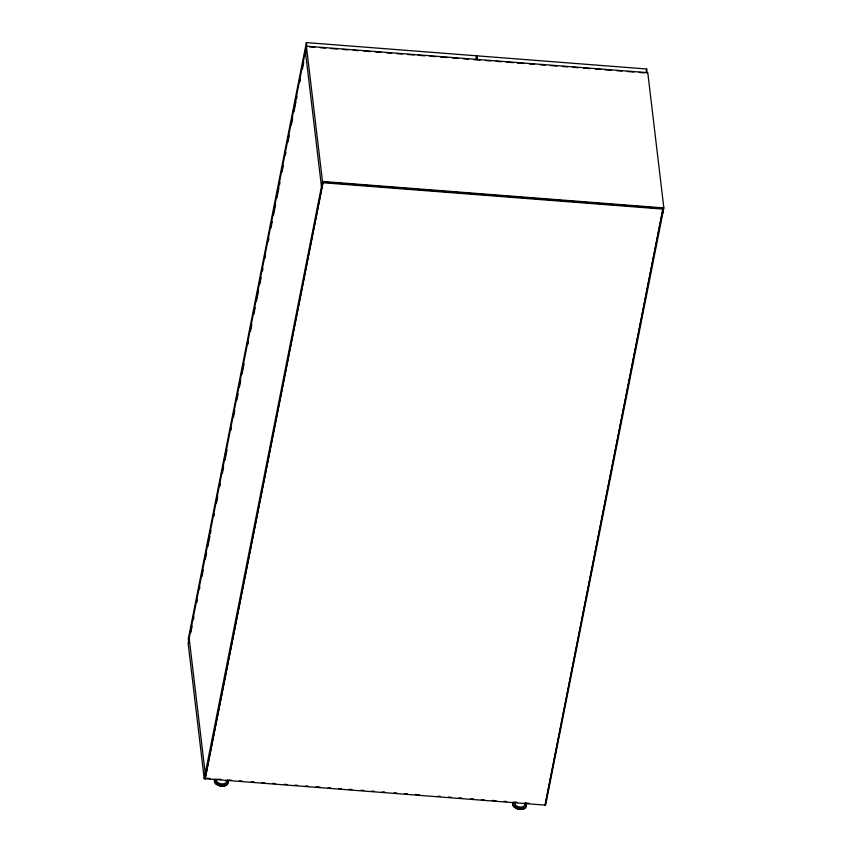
<?xml version="1.0" encoding="UTF-8"?>
<svg xmlns="http://www.w3.org/2000/svg" width="852" height="852" viewBox="0 0 852 852"><rect width="100%" height="100%" fill="white"/><g stroke="black" fill="none" stroke-linecap="round" stroke-linejoin="round"><path stroke-width="1.28" d="M473.818 59.608L476.47 59.81L475.98 55.753L306.369 42.6L188.292 638.968L188.771 643.026M306.4 46.189L188.154 643.409L204.224 778.664L545.599 805.151L663.846 207.931L647.776 72.665L306.4 46.189L322.482 181.455L204.224 778.664M189.027 641.716L189.549 639.106M190.837 632.578L192.126 626.06M193.425 619.532L193.936 616.923M196.78 602.566L197.302 599.957M199.368 589.52L199.879 586.911M201.945 576.474L203.245 569.945M205.311 559.508L206.599 552.98M207.888 546.452L209.954 536.014M210.476 533.405L210.998 530.796M213.831 516.44L214.353 513.831M216.419 503.394L217.707 496.865M219.773 486.428L220.295 483.819M222.361 473.382L223.65 466.853M224.949 460.325L227.015 449.888M230.892 430.313L231.403 427.704M233.469 417.267L234.769 410.739M236.835 400.302L238.123 393.773M239.412 387.255L240.711 380.727M242 374.198L244.066 363.761M247.943 344.187L248.454 341.577M250.531 331.14L251.819 324.612M253.885 314.175L255.174 307.647M256.473 301.129L258.539 290.681M259.828 284.163L261.117 277.635M262.416 271.106L262.927 268.497M264.993 258.06L265.515 255.451M268.359 241.095L268.87 238.485M270.936 228.048L272.235 221.52M273.524 215.002L275.59 204.555M276.879 198.037L278.945 187.589M279.467 184.98L279.978 182.371M282.055 171.934L283.343 165.405M285.409 154.968L285.921 152.359M287.997 141.922L289.286 135.393M291.352 124.956L292.641 118.428M293.94 111.91L296.006 101.463M296.517 98.853L297.039 96.244M299.883 81.888L300.394 79.279M302.46 68.842L303.749 62.313M305.048 55.795L306.337 49.267M323.078 182.072L205.14 778.834L323.078 182.072L663.026 208.442L545.078 805.204L663.026 208.442M476.279 59.757L477.056 55.838L646.668 68.991L647.147 73.048M646.157 71.611L646.668 68.991M309.5 46.86L314.803 47.275M320.107 47.691L325.411 48.095M330.704 48.511L337.328 49.022M342.632 49.437L347.935 49.842M353.229 50.257L358.532 50.662M363.836 51.077L370.46 51.589M375.764 52.004L381.057 52.409M386.361 52.824L391.664 53.239M396.957 53.644L402.261 54.059M407.565 54.464L414.189 54.986M418.162 55.295L424.786 55.806M430.09 56.221L435.383 56.626M440.686 57.041L447.311 57.553M452.614 57.968L457.918 58.373M463.211 58.788L468.515 59.193M480.187 60.098L477.546 59.896L477.056 55.838M485.491 60.513L490.795 60.929M496.088 61.333L501.391 61.749M506.695 62.153L513.319 62.675M517.292 62.984L523.916 63.495M529.22 63.911L534.523 64.315M539.817 64.731L545.12 65.135M550.424 65.551L557.048 66.062M562.352 66.477L567.645 66.882M572.949 67.297L578.252 67.713M583.545 68.117L590.17 68.629M595.473 69.044L600.777 69.459M604.75 69.768L611.374 70.279M616.678 70.684L621.971 71.099M627.274 71.515L633.899 72.026M639.202 72.441L644.506 72.846M322.482 181.455L663.846 207.931M323.164 182.754L663.101 209.123M205.055 778.153L210.348 778.568M218.282 779.186L220.924 779.388M228.868 780.006L231.51 780.208M239.444 780.826L242.096 781.028M251.351 781.742L253.992 781.955M261.937 782.573L264.578 782.775M272.512 783.393L275.164 783.595M284.419 784.309L287.06 784.522M295.005 785.129L297.646 785.342M305.58 785.949L308.232 786.162M316.167 786.779L320.128 787.078M328.073 787.695L330.714 787.898M338.649 788.515L341.301 788.728M349.235 789.335L351.876 789.548M361.142 790.262L363.783 790.464M371.717 791.082L374.358 791.284M382.303 791.902L384.944 792.104M394.199 792.829L396.851 793.031M404.785 793.649L407.426 793.851M415.371 794.469L419.333 794.778M437.853 796.215L440.495 796.418M448.44 797.035L451.081 797.238M459.015 797.855L461.667 798.058M470.922 798.782L473.563 798.984M481.508 799.602L484.149 799.804M492.083 800.422L496.056 800.731M503.99 801.338L506.631 801.551M514.576 802.169L517.217 802.371M525.151 802.989L529.124 803.298M662.526 210.423L662.835 213.053M306.369 42.6L306.858 46.658M305.389 51.312L321.46 186.567M189.165 638.286L205.236 773.552M518.687 808.303A5.091 3.078 11.2 0 1 518.133 808.165M525.982 802.967A6.922 4.185 11.2 0 1 520.231 808.175A6.922 4.185 11.2 0 1 513.117 801.977M526.025 804.586A6.922 4.185 11.2 0 1 518.847 809.166A6.922 4.185 11.2 0 1 513.447 802.296M525.908 806.258A6.55 3.962 11.2 0 1 518.112 809.07A6.55 3.962 11.2 0 1 513.405 803.095M524.331 803.212A5.091 3.078 11.2 0 1 519.805 807.014A5.091 3.078 11.2 0 1 515.034 802.169M218.772 784.49A5.091 3.078 11.2 0 1 218.282 784.255M218.74 784.639A5.091 3.078 11.2 0 1 218.25 784.394M227.644 779.836A6.922 4.185 11.2 0 1 222.265 785.054A6.922 4.185 11.2 0 1 214.619 779.282M227.867 781.934A6.922 4.185 11.2 0 1 220.125 785.949A6.55 3.962 11.2 0 1 215.066 779.953M215.109 779.154A6.922 4.185 11.2 0 0 220.125 785.949A6.55 3.962 11.2 0 0 227.548 782.668M226.185 780.421A5.091 3.078 11.2 0 1 221.179 783.84A5.091 3.078 11.2 0 1 216.685 779.026"/></g></svg>
